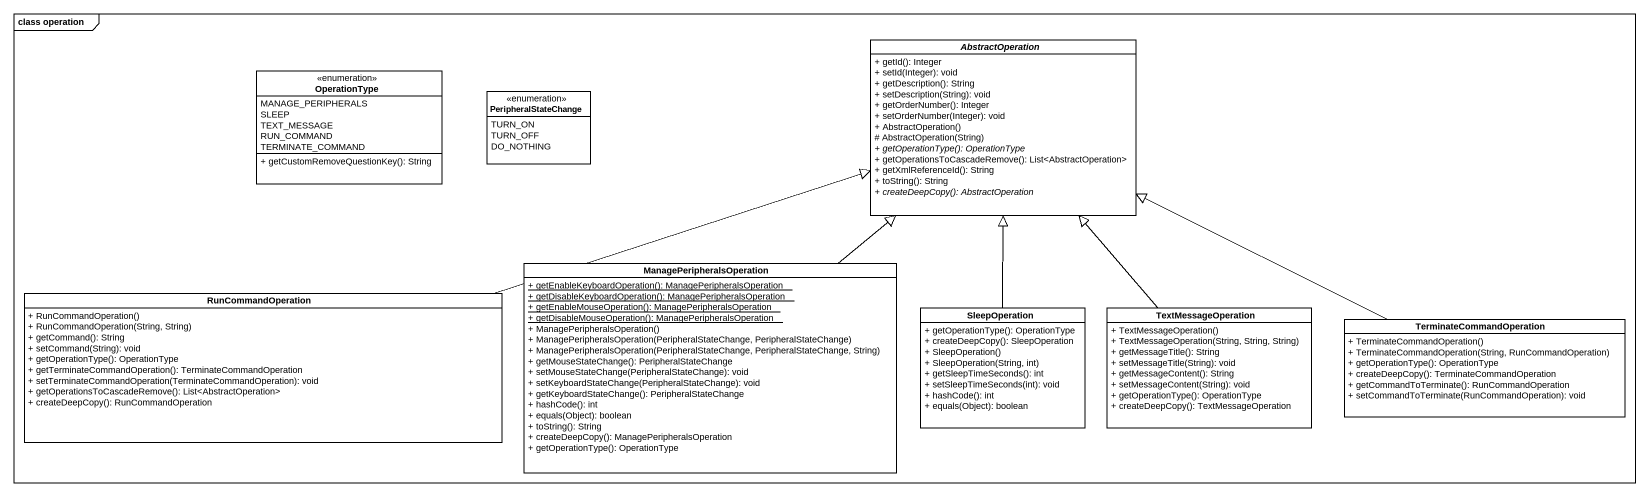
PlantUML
@startuml
mainframe class operation
hide circle
hide empty members
skinparam classAttributeIconSize 0
abstract class AbstractOperation {
  + getId(): Integer
  + setId(Integer): void
  + getDescription(): String
  + setDescription(String): void
  + getOrderNumber(): Integer
  + setOrderNumber(Integer): void
  + AbstractOperation()
  # AbstractOperation(String)
  {abstract} + getOperationType(): OperationType
  + getOperationsToCascadeRemove(): List<AbstractOperation>
  + getXmlReferenceId(): String
  + toString(): String
  {abstract} + createDeepCopy(): AbstractOperation
}
enum OperationType {
  MANAGE_PERIPHERALS
  SLEEP
  TEXT_MESSAGE
  RUN_COMMAND
  TERMINATE_COMMAND
  + getCustomRemoveQuestionKey(): String
}
enum PeripheralStateChange {
  TURN_ON
  TURN_OFF
  DO_NOTHING
}
class RunCommandOperation {
  + RunCommandOperation()
  + RunCommandOperation(String, String)
  + getCommand(): String
  + setCommand(String): void
  + getOperationType(): OperationType
  + getTerminateCommandOperation(): TerminateCommandOperation
  + setTerminateCommandOperation(TerminateCommandOperation): void
  + getOperationsToCascadeRemove(): List<AbstractOperation>
  + createDeepCopy(): RunCommandOperation
}
class ManagePeripheralsOperation {
  {static} + getEnableKeyboardOperation(): ManagePeripheralsOperation
  {static} + getDisableKeyboardOperation(): ManagePeripheralsOperation
  {static} + getEnableMouseOperation(): ManagePeripheralsOperation
  {static} + getDisableMouseOperation(): ManagePeripheralsOperation
  + ManagePeripheralsOperation()
  + ManagePeripheralsOperation(PeripheralStateChange, PeripheralStateChange)
  + ManagePeripheralsOperation(PeripheralStateChange, PeripheralStateChange, String)
  + getMouseStateChange(): PeripheralStateChange
  + setMouseStateChange(PeripheralStateChange): void
  + setKeyboardStateChange(PeripheralStateChange): void
  + getKeyboardStateChange(): PeripheralStateChange
  + hashCode(): int
  + equals(Object): boolean
  + toString(): String
  + createDeepCopy(): ManagePeripheralsOperation
  + getOperationType(): OperationType
}
class SleepOperation {
  + getOperationType(): OperationType
  + createDeepCopy(): SleepOperation
  + SleepOperation()
  + SleepOperation(String, int)
  + getSleepTimeSeconds(): int
  + setSleepTimeSeconds(int): void
  + hashCode(): int
  + equals(Object): boolean
}
class TextMessageOperation {
  + TextMessageOperation()
  + TextMessageOperation(String, String, String)
  + getMessageTitle(): String
  + setMessageTitle(String): void
  + getMessageContent(): String
  + setMessageContent(String): void
  + getOperationType(): OperationType
  + createDeepCopy(): TextMessageOperation
}
class TerminateCommandOperation {
  + TerminateCommandOperation()
  + TerminateCommandOperation(String, RunCommandOperation)
  + getOperationType(): OperationType
  + createDeepCopy(): TerminateCommandOperation
  + getCommandToTerminate(): RunCommandOperation
  + setCommandToTerminate(RunCommandOperation): void
}
RunCommandOperation -right-|> AbstractOperation
ManagePeripheralsOperation -up-|> AbstractOperation
SleepOperation -up-|> AbstractOperation
TextMessageOperation -up-|> AbstractOperation
TerminateCommandOperation -left-|> AbstractOperation
@enduml
